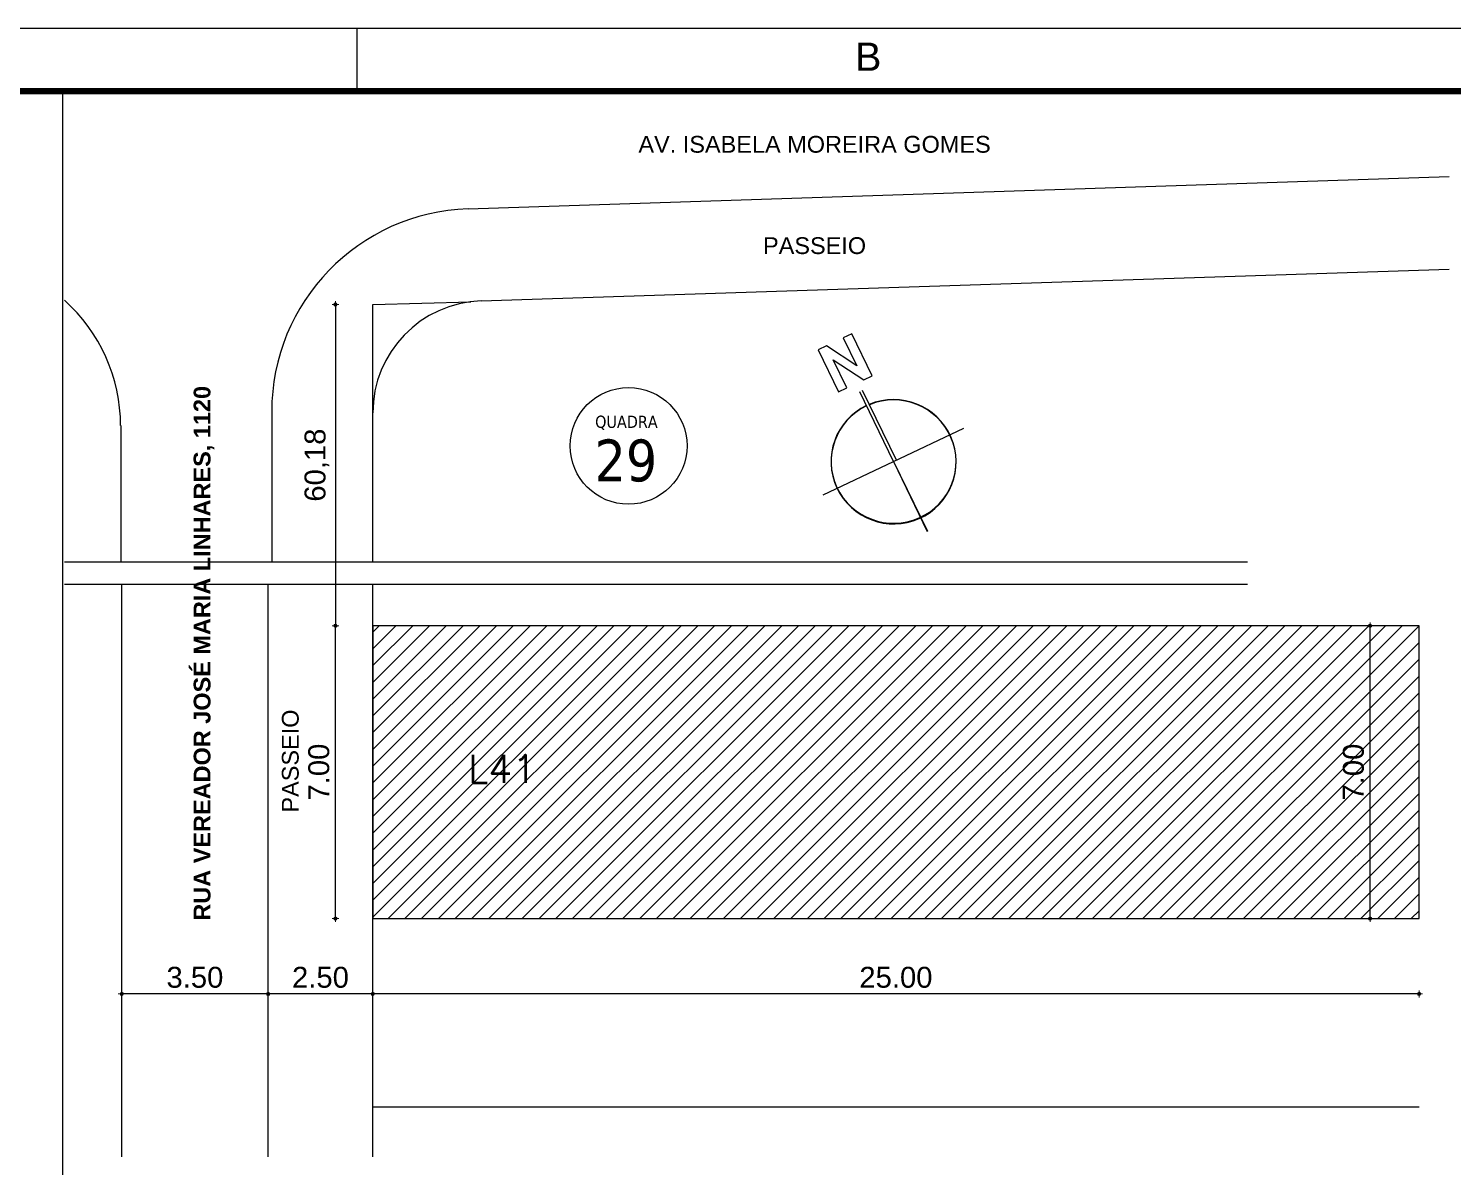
# Model space of a CAD drawing. Header units: millimetres. Extents: x 3724 to 8454, y 143 to 322.
# Drawn here: x 3756.2 to 3773.21, y 173.65 to 187.26 of the extents above; entities that cross this region are included whole.
import ezdxf
from ezdxf.enums import TextEntityAlignment as Align

# ---------------------------------------------------------------- set-up
doc = ezdxf.new("R2010")
doc.units = ezdxf.units.MM
doc.header["$LTSCALE"] = 20
doc.linetypes.add('DASHDOT2', pattern=[12.7, 6.35, -3.175, 0, -3.175])
doc.linetypes.add('HIDDEN', pattern=[9.525, 6.35, -3.175])
for name, color, linetype in [('A-PEN-C', 4, 'Continuous'), ('A-PEN-R', 1, 'Continuous'), ('A-PEN-Y', 2, 'Continuous'), ('Calçada', 1, 'Continuous'), ('CANTOS', 9, 'HIDDEN'), ('Numero de lotes', 2, 'Continuous'), ('P2', 1, 'Continuous'), ('QUADRA', 4, 'Continuous')]:
    doc.layers.add(name, color=color, linetype=linetype)
doc.layers.add('COTAS', color=53, linetype='Continuous', lineweight=9)
doc.styles.add('arcad1', font='romans.shx')
doc.styles.add('ARIAL', font='arial.ttf', dxfattribs={"height": 2})
doc.styles.add('CARIMBO_DADOS', font='arial.ttf', dxfattribs={"height": 0.1})
doc.styles.add('style1', font='tahoma.ttf')
doc.dimstyles.new('COTAS_EXTERNAS', dxfattribs={"dimtxt": 0.1, "dimasz": 0.01, "dimexe": 0, "dimexo": 0, "dimgap": 0.07, "dimtad": 1, "dimzin": 5, "dimdsep": 46, "dimtxsty": 'CARIMBO_DADOS', "dimblk1": 'CIRCULOS', "dimblk2": 'CIRCULOS', "dimsah": 1, "dimcen": 0, "dimse1": 1, "dimse2": 1, "dimclrd": 8, "dimclre": 8, "dimclrt": 230, "dimadec": 0, "dimazin": 0, "dimtfac": 100, "dimtix": 1, "dimtmove": 2, "dimatfit": 3, "dimldrblk": 'CIRCULOS', "dimfxl": 1, "dimtolj": 1, "dimtzin": 5, "dimarcsym": 0})

# ---------------------------------------------------------------- blocks, each defined once
blk = doc.blocks.new('CIRCULOS')
at = {"layer": 'COTAS'}
for p, q in [((-4, 0), (4, 0)), ((0, 4), (0, -4))]:
    blk.add_line(p, q, dxfattribs=at)
for radius in [2, 1]:
    blk.add_circle((0, 0), radius, dxfattribs=at)
blk = doc.blocks.new('*D632')
at = {"layer": 'A-PEN-C', "color": 8, "lineweight": -2, "ltscale": 0.05}
blk.add_line((3772.226, 176.627), (3772.226, 180.107), dxfattribs=at)
at = {"layer": 'Defpoints', "color": 0, "ltscale": 0.05}
for p in [(3772.226, 180.117), (3772.812, 180.117), (3772.812, 176.617)]:
    blk.add_point(p, dxfattribs=at)
at = {"layer": 'A-PEN-C', "color": 8, "lineweight": -2, "ltscale": 0.05, "xscale": 0.01, "yscale": 0.01, "zscale": 0.01}
for p, rotation in [((3772.226, 180.117), 90), ((3772.226, 176.617), 270)]:
    blk.add_blockref('CIRCULOS', p, dxfattribs=dict(at, rotation=rotation))
at = {"layer": 'A-PEN-C', "color": 230, "ltscale": 0.05, "insert": (3772.028, 178.367), "char_height": 0.1, "attachment_point": 5, "rotation": 90, "style": 'CARIMBO_DADOS'}
blk.add_mtext('\\A1;{\\H2.5x;7.00}', dxfattribs=at)
blk = doc.blocks.new('*D633')
at = {"layer": 'A-PEN-C', "color": 8, "lineweight": -2, "ltscale": 0.05}
blk.add_line((3759.866, 176.627), (3759.866, 180.107), dxfattribs=at)
at = {"layer": 'Defpoints', "color": 0, "ltscale": 0.05}
for p in [(3759.866, 180.117), (3760.312, 180.117), (3760.312, 176.617)]:
    blk.add_point(p, dxfattribs=at)
at = {"layer": 'A-PEN-C', "color": 8, "lineweight": -2, "ltscale": 0.05, "xscale": 0.01, "yscale": 0.01, "zscale": 0.01}
for p, rotation in [((3759.866, 180.117), 90), ((3759.866, 176.617), 270)]:
    blk.add_blockref('CIRCULOS', p, dxfattribs=dict(at, rotation=rotation))
at = {"layer": 'A-PEN-C', "color": 230, "ltscale": 0.05, "insert": (3759.668, 178.367), "char_height": 0.1, "attachment_point": 5, "rotation": 90, "style": 'CARIMBO_DADOS'}
blk.add_mtext('\\A1;{\\H2.5x;7.00}', dxfattribs=at)
blk = doc.blocks.new('*D634')
at = {"layer": 'A-PEN-Y', "color": 8, "lineweight": -2, "ltscale": 0.05}
blk.add_line((3772.802, 175.715), (3760.322, 175.715), dxfattribs=at)
at = {"layer": 'Defpoints', "color": 0, "ltscale": 0.05}
for p in [(3760.312, 177.383), (3772.812, 176.617), (3760.312, 175.715)]:
    blk.add_point(p, dxfattribs=at)
at = {"layer": 'A-PEN-Y', "color": 8, "lineweight": -2, "ltscale": 0.05, "xscale": 0.01, "yscale": 0.01, "zscale": 0.01, "rotation": 180}
blk.add_blockref('CIRCULOS', (3760.312, 175.715), dxfattribs=at)
at = {"layer": 'A-PEN-Y', "color": 8, "lineweight": -2, "ltscale": 0.05, "xscale": 0.01, "yscale": 0.01, "zscale": 0.01}
blk.add_blockref('CIRCULOS', (3772.812, 175.715), dxfattribs=at)
at = {"layer": 'A-PEN-Y', "color": 230, "ltscale": 0.05, "insert": (3766.562, 175.913), "char_height": 0.1, "attachment_point": 5, "style": 'CARIMBO_DADOS'}
blk.add_mtext('\\A1;{\\H2.5x;25.00}', dxfattribs=at)
blk = doc.blocks.new('*D635')
at = {"layer": 'A-PEN-Y', "color": 8, "lineweight": -2, "ltscale": 0.05}
blk.add_line((3759.866, 183.946), (3759.866, 180.127), dxfattribs=at)
at = {"layer": 'Defpoints', "color": 0, "ltscale": 0.05}
for p in [(3760.522, 183.956), (3759.866, 180.117), (3760.312, 180.117)]:
    blk.add_point(p, dxfattribs=at)
at = {"layer": 'A-PEN-Y', "color": 8, "lineweight": -2, "ltscale": 0.05, "xscale": 0.01, "yscale": 0.01, "zscale": 0.01}
for p, rotation in [((3759.866, 183.956), 90), ((3759.866, 180.117), 270)]:
    blk.add_blockref('CIRCULOS', p, dxfattribs=dict(at, rotation=rotation))
at = {"layer": 'A-PEN-Y', "color": 230, "ltscale": 0.05, "insert": (3759.645, 182.036), "char_height": 0.1, "attachment_point": 5, "rotation": 90, "style": 'CARIMBO_DADOS'}
blk.add_mtext('\\A1;{\\H2.5x;60,18}', dxfattribs=at)
blk = doc.blocks.new('*D636')
at = {"layer": 'A-PEN-Y', "color": 8, "lineweight": -2, "ltscale": 0.05}
blk.add_line((3760.302, 175.715), (3759.072, 175.715), dxfattribs=at)
at = {"layer": 'Defpoints', "color": 0, "ltscale": 0.05}
for p in [(3759.062, 177.08), (3760.312, 176.617), (3759.062, 175.715)]:
    blk.add_point(p, dxfattribs=at)
at = {"layer": 'A-PEN-Y', "color": 8, "lineweight": -2, "ltscale": 0.05, "xscale": 0.01, "yscale": 0.01, "zscale": 0.01, "rotation": 180}
blk.add_blockref('CIRCULOS', (3759.062, 175.715), dxfattribs=at)
at = {"layer": 'A-PEN-Y', "color": 8, "lineweight": -2, "ltscale": 0.05, "xscale": 0.01, "yscale": 0.01, "zscale": 0.01}
blk.add_blockref('CIRCULOS', (3760.312, 175.715), dxfattribs=at)
at = {"layer": 'A-PEN-Y', "color": 230, "ltscale": 0.05, "insert": (3759.687, 175.913), "char_height": 0.1, "attachment_point": 5, "style": 'CARIMBO_DADOS'}
blk.add_mtext('\\A1;{\\H2.5x;2.50}', dxfattribs=at)
blk = doc.blocks.new('*D637')
at = {"layer": 'A-PEN-Y', "color": 8, "lineweight": -2, "ltscale": 0.05}
blk.add_line((3759.052, 175.715), (3757.322, 175.715), dxfattribs=at)
at = {"layer": 'Defpoints', "color": 0, "ltscale": 0.05}
for p in [(3759.062, 177.08), (3757.312, 176.574), (3757.312, 175.715)]:
    blk.add_point(p, dxfattribs=at)
at = {"layer": 'A-PEN-Y', "color": 8, "lineweight": -2, "ltscale": 0.05, "xscale": 0.01, "yscale": 0.01, "zscale": 0.01, "rotation": 180}
blk.add_blockref('CIRCULOS', (3757.312, 175.715), dxfattribs=at)
at = {"layer": 'A-PEN-Y', "color": 8, "lineweight": -2, "ltscale": 0.05, "xscale": 0.01, "yscale": 0.01, "zscale": 0.01}
blk.add_blockref('CIRCULOS', (3759.062, 175.715), dxfattribs=at)
at = {"layer": 'A-PEN-Y', "color": 230, "ltscale": 0.05, "insert": (3758.187, 175.913), "char_height": 0.1, "attachment_point": 5, "style": 'CARIMBO_DADOS'}
blk.add_mtext('\\A1;{\\H2.5x;3.50}', dxfattribs=at)
blk = doc.blocks.new('PRANCHA')
at = {"color": 1}
blk.add_line((48.1, 58.4), (48.1, 59.4), dxfattribs=at)
blk.add_lwpolyline([(0, 0), (84.1, 0), (84.1, 59.4), (0, 59.4)], close=True, dxfattribs=at)
at = {"color": 4, "const_width": 0.1}
blk.add_lwpolyline([(2.5, 58.4), (83.1, 58.4), (83.1, 1), (2.5, 1)], close=True, dxfattribs=at)
at = {"color": 50, "linetype": 'Continuous', "style": 'ARIAL'}
blk.add_text('B', height=0.45, dxfattribs=at).set_placement((56.24, 58.95), align=Align.MIDDLE)

msp = doc.modelspace()

# ---------------------------------------------------------------- hatches: boundary and pattern name
at = {"extrusion": (0.013547, 0.146883, 0.989061)}
msp.add_hatch(color=252, dxfattribs=at).paths.add_polyline_path([(-3732.968, -522.919), (-3732.872, -522.861), (-3733.161, -522.379), (-3733.257, -522.437), (-3733.064, -522.758), (-3733.449, -522.552), (-3733.545, -522.61), (-3733.256, -523.092), (-3733.16, -523.034), (-3733.353, -522.713)])
at = {"extrusion": (0.02224, 0.129767, 0.991295)}
msp.add_hatch(color=252, dxfattribs=at).paths.add_polyline_path([(-3681.651, -808.73), (-3681.681, -808.752), (-3681.142, -809.514), (-3681.112, -809.492)])
at = {"extrusion": (0.013977, 0.146842, 0.989061)}
msp.add_hatch(color=252, dxfattribs=at).paths.add_polyline_path([(-3731.884, -533.234), (-3731.852, -533.215), (-3732.333, -532.415), (-3732.365, -532.434)])
at = {"layer": 'A-PEN-Y', "ltscale": 0.05}
h = msp.add_hatch(dxfattribs=at)
h.set_pattern_fill('LINE', color=256, scale=0.04463, angle=45, style=0)
h.set_pattern_definition([(225, (3772.81215, 180.11684), (0.1001966, -0.1001966), [])])
h.paths.add_polyline_path([(3772.812, 176.617), (3772.812, 180.117), (3760.312, 180.117), (3760.312, 176.617)])
h.paths.add_polyline_path([(3760.375, 178.701), (3760.375, 178.004), (3760.07, 178.004), (3760.07, 178.701)], flags=9)
h.paths.add_polyline_path([(3762.332, 178.659), (3761.384, 178.659), (3761.384, 178.157), (3762.332, 178.157)], flags=24)

# ---------------------------------------------------------------- linework, layer by layer
at = {"color": 6, "extrusion": (0.02224, 0.129767, 0.991295)}
for p, q in [((3766.534, 182.079, -0.95), (3766.13, 182.914, -1.051)), ((3766.567, 182.094, -0.953), (3766.164, 182.93, -1.054))]:
    msp.add_line(p, q, dxfattribs=at)
at = {"color": 6, "extrusion": (0.013977, 0.146842, 0.989061)}
for p, q in [((3766.534, 182.079, -0.95), (3766.13, 182.912, -1.068)), ((3766.567, 182.094, -0.953), (3766.163, 182.928, -1.071))]:
    msp.add_line(p, q, dxfattribs=at)
at = {"color": 3, "extrusion": (0.02224, 0.129767, 0.991295)}
for p, q in [((3765.692, 181.681, -0.879), (3767.375, 182.476, -1.021)), ((3766.534, 182.079, -0.95), (3766.937, 181.243, -0.85)), ((3766.534, 182.079, -0.95), (3766.937, 181.243, -0.85))]:
    msp.add_line(p, q, dxfattribs=at)
at = {"color": 3, "extrusion": (0.013977, 0.146842, 0.989061)}
for p, q in [((3765.692, 181.681, -0.879), (3767.375, 182.476, -1.021)), ((3766.534, 182.079, -0.95), (3766.938, 181.245, -0.832)), ((3766.534, 182.079, -0.95), (3766.938, 181.245, -0.832))]:
    msp.add_line(p, q, dxfattribs=at)
at = {"color": 3, "extrusion": (-0.062242, 0.129347, 0.989644)}
for q in [(3766.937, 181.247, -0.816), (3766.935, 181.247, -0.817)]:
    msp.add_line((3766.534, 182.079, -0.95), q, dxfattribs=at)
at = {"color": 6, "extrusion": (0.013547, 0.146883, 0.989061), "elevation": 76.829}
msp.add_lwpolyline([(-3732.872, -522.861), (-3733.161, -522.379), (-3733.257, -522.437), (-3733.064, -522.758), (-3733.449, -522.552), (-3733.545, -522.61), (-3733.256, -523.092), (-3733.16, -523.034), (-3733.353, -522.713), (-3732.968, -522.919)], close=True, dxfattribs=at)
at = {"ltscale": 0.05}
msp.add_lwpolyline([(3772.812, 176.617), (3772.812, 180.117), (3760.312, 180.117), (3760.312, 176.617)], close=True, dxfattribs=at)
at = {"color": 3, "extrusion": (0.02224, 0.129767, 0.991295)}
msp.add_arc((-3681.651, -808.73, 106.453), 0.747, 305.2682, 302.4022, dxfattribs=at)
at = {"color": 3, "extrusion": (0.013977, 0.146842, 0.989061)}
msp.add_arc((-3732.333, -532.415, 78.442), 0.747, 301.0222, 298.1562, dxfattribs=at)
at = {"layer": 'A-PEN-C', "ltscale": 0.05}
for p, q in [((3760.312, 176.617), (3770.762, 176.617)), ((3760.312, 174.365), (3768.68, 174.365)), ((3760.312, 174.365), (3772.812, 174.365))]:
    msp.add_line(p, q, dxfattribs=at)
for points in [[(3760.312, 180.88), (3760.312, 182.776)], [(3760.312, 180.88), (3760.312, 182.776)], [(3760.312, 173.769), (3760.312, 180.612)], [(3760.312, 173.769), (3760.312, 180.612)], [(3760.312, 173.769), (3760.312, 180.612)]]:
    msp.add_lwpolyline(points, dxfattribs=at)
at = {"layer": 'A-PEN-R', "linetype": 'DASHDOT2', "ltscale": 0.2}
for points in [[(3756.628, 180.88), (3770.762, 180.88)], [(3756.628, 180.612), (3770.762, 180.612)]]:
    msp.add_lwpolyline(points, dxfattribs=at)
at = {"layer": 'A-PEN-Y', "ltscale": 0.05}
msp.add_circle((3763.368, 182.266), 0.698, dxfattribs=at)
at = {"layer": 'Calçada'}
for p, q in [((3761.452, 185.099), (3773.173, 185.484)), ((3759.105, 182.81), (3759.105, 180.88)), ((3757.3, 182.508), (3757.3, 180.88))]:
    msp.add_line(p, q, dxfattribs=at)
for points in [[(3757.312, 173.769), (3757.312, 180.612)], [(3759.062, 173.769), (3759.062, 180.612)]]:
    msp.add_lwpolyline(points, dxfattribs=at)
for centre, radius, start, end in [((3761.531, 182.674), 2.427, 91.8803, 180), ((3755.291, 182.508), 2.008, 360, 48.2697)]:
    msp.add_arc(centre, radius, start, end, dxfattribs=at)
at = {"layer": 'CANTOS', "ltscale": 2.5}
msp.add_lwpolyline([(3760.312, 182.772), (3760.312, 183.956), (3761.484, 183.988)], dxfattribs=at)
at = {"layer": 'P2'}
msp.add_line((3756.604, 186.505), (3756.604, 143.455), dxfattribs=at)
at = {"layer": 'QUADRA'}
msp.add_line((3761.607, 183.998), (3773.173, 184.378), dxfattribs=at)
msp.add_arc((3761.651, 182.66), 1.339, 91.8803, 180, dxfattribs=at)

# ---------------------------------------------------------------- block references
at = {"xscale": 0.75, "yscale": 0.75, "zscale": 0.75}
msp.add_blockref('PRANCHA', (3724.051, 142.705), dxfattribs=at)

# ---------------------------------------------------------------- texts
at = {"color": 3, "extrusion": (-0.084424, 5.67964e-05, 0.99643), "style": 'style1', "oblique": 360}
msp.add_text('QUADRA', height=0.1461, rotation=89.9615, dxfattribs=at).set_placement((-185.013, 3749.408, -317.709))
at = {"color": 230, "attachment_point": 5, "style": 'CARIMBO_DADOS'}
for s, insert, char_height in [('AV. ISABELA MOREIRA GOMES', (3765.59, 185.869), 0.20083), ('PASSEIO', (3765.59, 184.658), 0.2008)]:
    msp.add_mtext(s, dxfattribs=dict(at, insert=insert, char_height=char_height))
at = {"color": 230, "attachment_point": 5, "rotation": 90, "style": 'CARIMBO_DADOS'}
for s, insert, char_height in [('{\\fArial|b1|i0|c0|p34;\\C3;RUA VEREADOR JOSÉ MARIA LINHARES, 1120}', (3758.295, 179.787), 0.20083), ('PASSEIO', (3759.328, 178.499), 0.2008)]:
    msp.add_mtext(s, dxfattribs=dict(at, insert=insert, char_height=char_height))
at = {"color": 3, "extrusion": (-0.084424, 5.67964e-05, 0.99643), "style": 'style1'}
msp.add_attdef('29', text='', height=0.5, rotation=89.9615, dxfattribs=at).set_placement((-184.374, 3749.783, -317.64), align=Align.CENTER)
at = {"layer": 'Numero de lotes', "style": 'arcad1'}
msp.add_text('L41', height=0.3347, dxfattribs=at).set_placement((3761.858, 178.408), align=Align.MIDDLE_CENTER)

# ---------------------------------------------------------------- dimensions: what is measured, and where the dimension line sits
at = {"layer": 'A-PEN-C', "ltscale": 0.05}
for p1, p2, distance, picture, middle in [((3760.312, 176.617), (3760.312, 180.117), 0.446, '*D633', (3759.668, 178.367)), ((3772.812, 176.617), (3772.812, 180.117), 0.587, '*D632', (3772.028, 178.367))]:
    dim = msp.add_aligned_dim(p1=p1, p2=p2, distance=distance, text='{\\H2.5x;7.00}', dimstyle='COTAS_EXTERNAS', override={"dimfxl": 0, "dimfxlon": 1, "dimarcsym": 1}, dxfattribs=at)
    dim.commit()
    dim.dimension.update_dxf_attribs({"geometry": picture, "text_midpoint": middle})
at = {"layer": 'A-PEN-Y', "ltscale": 0.05}
for base, p1, p2, angle, text, override, picture, middle in [((3759.866, 180.117), (3760.522, 183.956), (3760.312, 180.117), 270, '{\\H2.5x;60,18}', {"dimfxl": 0, "dimfxlon": 1, "dimarcsym": 1}, '*D635', (3759.645, 182.036)), ((3760.312, 175.715), (3772.812, 176.617), (3760.312, 177.383), 360, '{\\H2.5x;25.00}', {"dimtxt": 0.08, "dimfxl": 0, "dimfxlon": 1, "dimarcsym": 1}, '*D634', (3766.562, 175.913)), ((3757.312, 175.715), (3759.062, 177.08), (3757.312, 176.574), 180, '{\\H2.5x;3.50}', {"dimtxt": 0.08, "dimfxl": 0, "dimfxlon": 1, "dimarcsym": 1}, '*D637', (3758.187, 175.913)), ((3759.062, 175.715), (3760.312, 176.617), (3759.062, 177.08), 180, '{\\H2.5x;2.50}', {"dimtxt": 0.08, "dimfxl": 0, "dimfxlon": 1, "dimarcsym": 1}, '*D636', (3759.687, 175.913))]:
    dim = msp.add_linear_dim(base=base, p1=p1, p2=p2, angle=angle, text=text, dimstyle='COTAS_EXTERNAS', override=override, dxfattribs=at)
    dim.commit()
    dim.dimension.update_dxf_attribs({"geometry": picture, "text_midpoint": middle})

doc.saveas('drawing.dxf')
